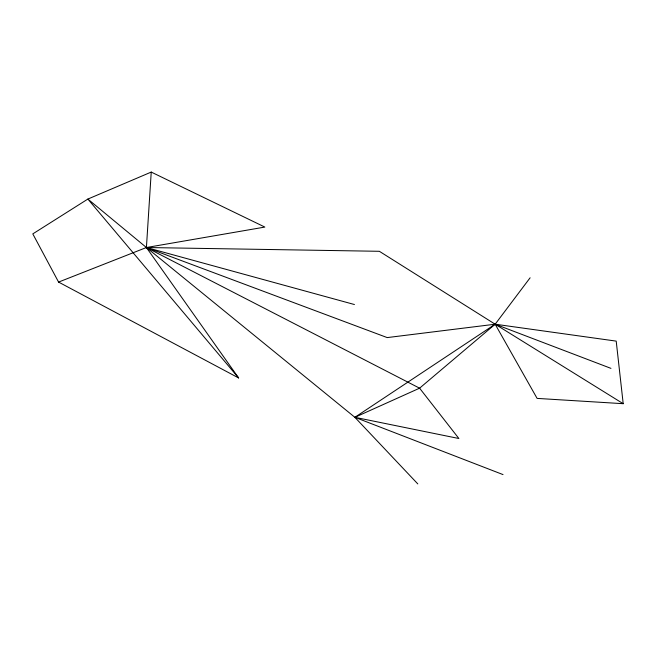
<?xml version="1.0" encoding="UTF-8"?>
<svg xmlns="http://www.w3.org/2000/svg" width="656" height="656" viewBox="0 0 656 656"><rect width="100%" height="100%" fill="white"/><g stroke="black" fill="none" stroke-linecap="round" stroke-linejoin="round"><path stroke-width="0.98" d="M151.233 172.077L146.419 247.517L238.628 377.954L58.581 282.08L32.8 233.889L87.863 199.071L151.233 172.077L264.852 227.074L146.419 247.517L58.581 282.08M238.628 377.954L87.863 199.071L146.419 247.517L354.88 417.314L419.594 388.18L495.157 324.212L530.114 277.791M503.021 474.591L354.88 417.314L458.888 438.511L419.594 388.18L146.419 247.517L379.348 251.297L495.157 324.212L537.108 398.397L623.2 403.694L616.205 341.12L495.157 324.212L354.88 417.314L417.806 483.923M610.966 368.369L495.157 324.212L387.212 337.586L146.419 247.517L354.437 304.532M495.157 324.212L623.2 403.694"/></g></svg>
